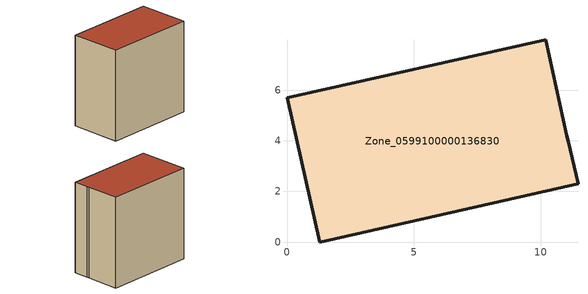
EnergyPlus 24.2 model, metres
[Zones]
Zone_0599100000136830
 floor ground (C_G): 10.2,7.98 11.03,4.2 11.1,3.98 11.48,2.31 1.29,0 0,5.69 z0
 wall outside (C_F): 11.03,4.2 10.2,7.98 0,5.69 1.29,0 11.48,2.31 11.1,3.98 11.03,4.2 z0:10.37
 roof outside (C_R): 1.29,0 11.48,2.31 11.1,3.98 11.03,4.2 10.2,7.98 0,5.69 z10.37
[BUILDING]
Pand.0599100000136830: North Axis=0; Terrain=City; Loads Convergence Tolerance Value=0.04; Temperature Convergence Tolerance Value=0.4; Solar Distribution=FullExterior; Maximum Number of Warmup Days=25; Minimum Number of Warmup Days=1
[Site:Location]
Rotterdam.The.Hague.AP_ZH_NLD Design_Conditions: Latitude=51.96; Longitude=4.45; Time Zone=1; Elevation=-4.5
[SITE:GROUNDTEMPERATURE:BUILDINGSURFACE]
18, 18, 18, 18, 18, 18, 18, 18, 18, 18, 18, 18
[MATERIAL] Thermal Absorptance=0.9; Solar Absorptance=0.7; Visible Absorptance=0.7
Name | Roughness | Thickness | Conductivity | Density | Specific Heat
G.TC.1946 | MediumSmooth | 0.15 | 1 | 540 | 1210
F.TC.1946 | Rough | 0.3 | 0.857143 | 1920 | 840
R.TC.1946 | MediumRough | 0.2 | 0.909091 | 1500 | 1000
[CONSTRUCTION]
C_G: G.TC.1946
C_F: F.TC.1946
C_R: R.TC.1946
[ZONE]
Zone_0599100000136830: Type=1; Multiplier=1; Ceiling Height=Autocalculate; Volume=Autocalculate; Floor Area=autocalculate; Part of Total Floor Area=Yes
[ZONEINFILTRATION:DESIGNFLOWRATE]
Infil_Zone_0599100000136830: Zone or ZoneList or Space or SpaceList=Zone_0599100000136830; Schedule=AlwaysOn; Design Flow Rate Calculation Method=Flow/Area; Flow Rate per Floor Area=0.003; Constant Term Coefficient=1; Temperature Term Coefficient=0; Velocity Term Coefficient=0; Velocity Squared Term Coefficient=0
[HVACTEMPLATE:ZONE:IDEALLOADSAIRSYSTEM]
Zone_0599100000136830: Maximum Heating Supply Air Temperature=50; Minimum Cooling Supply Air Temperature=13; Maximum Heating Supply Air Humidity Ratio=0.0156; Minimum Cooling Supply Air Humidity Ratio=0.0077; Heating Limit=NoLimit; Cooling Limit=NoLimit; Dehumidification Control Type=ConstantSensibleHeatRatio; Cooling Sensible Heat Ratio=0.7; Dehumidification Setpoint=60; Humidification Control Type=None; Humidification Setpoint=30; Outdoor Air Method=None; Outdoor Air Flow Rate per Person=0.00944; Outdoor Air Flow Rate per Zone Floor Area=0; Outdoor Air Flow Rate per Zone=0; Demand Controlled Ventilation Type=None; Outdoor Air Economizer Type=NoEconomizer; Heat Recovery Type=None; Sensible Heat Recovery Effectiveness=0.7; Latent Heat Recovery Effectiveness=0.65
[ZONECONTROL:THERMOSTAT]
ThermostatControl_Zone_0599100000136830: Zone or ZoneList=Zone_0599100000136830; Control Type Schedule=DualSetpointControlType; Control 1=Thermostat_Zone_0599100000136830; Temperature Difference Between Cutout And Setpoint=0
[THERMOSTATSETPOINT:DUALSETPOINT]
Thermostat_Zone_0599100000136830: Heating Setpoint Temperature Schedule=HeatingSetpoint_Zone_0599100000136830; Cooling Setpoint Temperature Schedule=CoolingSetpoint_Zone_0599100000136830
[SCHEDULE:COMPACT]
HeatingSetpoint_Zone_0599100000136830: Through: 12/31, For: AllDays, Until: 24:00, 21
CoolingSetpoint_Zone_0599100000136830: Through: 12/31, For: AllDays, Until: 24:00, 24
DualSetpointControlType: Through: 12/31, For: AllDays, Until: 24:00, 4
AlwaysOn: Through: 12/31, For: AllDays, Until: 24:00, 1
